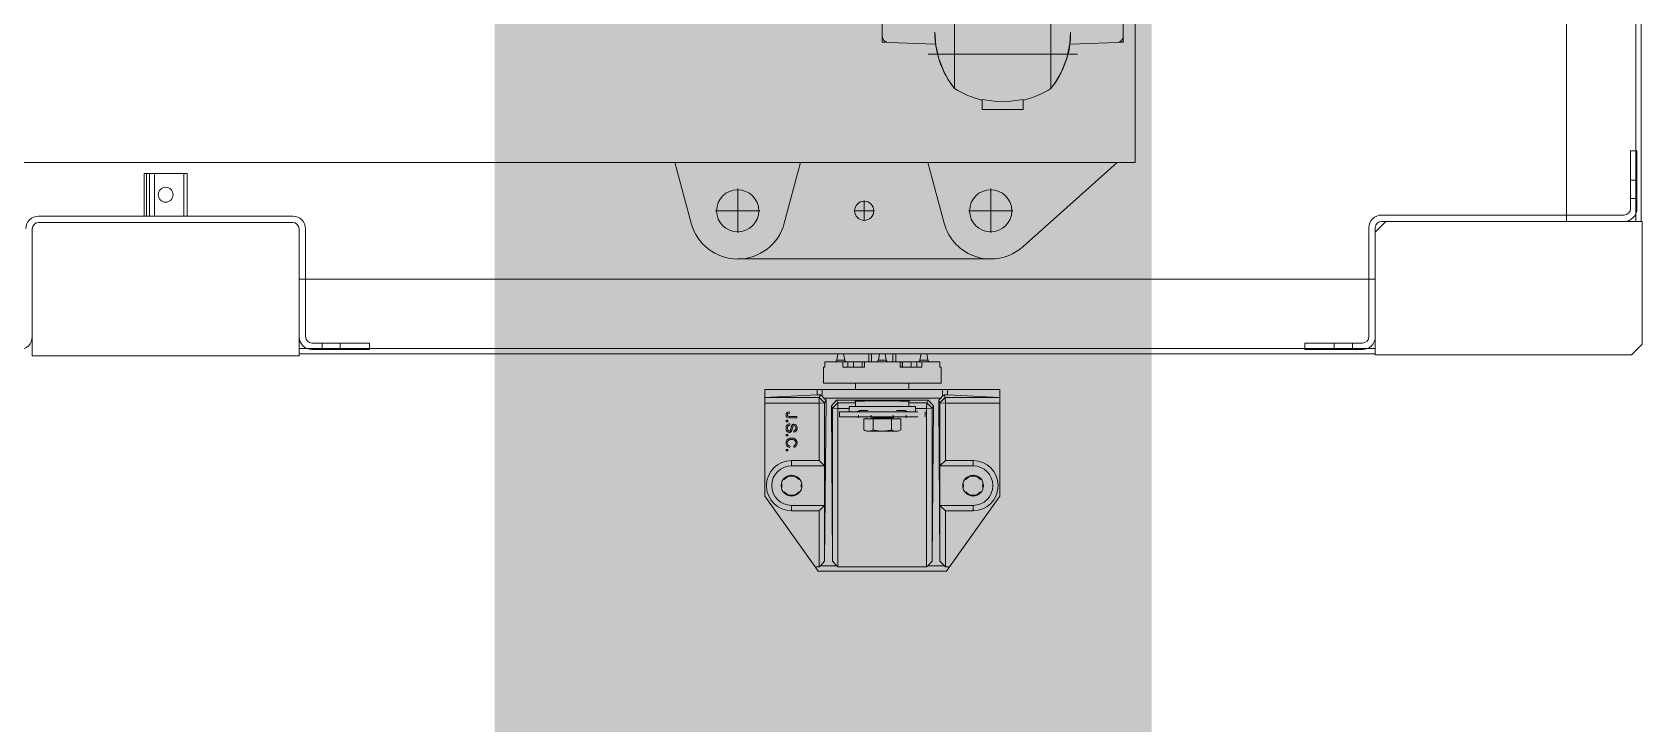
# Model space of a CAD drawing. Extents: x -3450 to 27857, y -1288 to 11880.
# Drawn here: x 452.3 to 648.5, y 787.3 to 871.5 of the extents above; entities that cross this region are included whole.
import ezdxf

# ---------------------------------------------------------------- set-up
doc = ezdxf.new("R2010")
doc.units = 0
doc.layers.add('188K-SM-03-F20-MECH-EQ-Y2257103$0$01-電力-CSA', color=1, linetype='Continuous')
doc.layers.add('188K-SM-03-F20-MECH-EQ-Y2257103$0$XFM7Q20PCW-200K$0$PCW EQ', color=22, linetype='Continuous', lineweight=9)

# ---------------------------------------------------------------- blocks, each defined once
blk = doc.blocks.new('188K-SM-03-F20-MECH-EQ-Y2257103$0$XFM7Q20PCW-200K$0$PCW-防震基座-更新後 - PCW-防震基座-更新後-V1242-CUB_L40')
for p, q in [((-503.4, 874.1), (-456.2, 940.1)), ((-456.2, 940.1), (-453.4, 944.1)), ((-456.2, 940.1), (-452.4, 940.1)), ((-333.4, 944.1), (-453.4, 944.1)), ((-452.4, 940.1), (-452.4, 887.6)), ((-452.4, 940.1), (-451.4, 939.1)), ((-447.4, 934.9), (-451.4, 939.1)), ((-451.4, 939.1), (-435.9, 939.1)), ((-435.9, 939.1), (-439.9, 934.9)), ((-435.9, 939.1), (-434.9, 940.1)), ((-434.9, 791.7), (-434.9, 940.1)), ((-434.9, 940.1), (-351.9, 940.1)), ((-351.9, 940.1), (-351.9, 791.7)), ((-351.9, 940.1), (-350.9, 939.1)), ((-350.9, 939.1), (-335.3, 939.1)), ((-346.8, 934.9), (-350.9, 939.1)), ((-335.3, 939.1), (-339.4, 934.9)), ((-335.3, 939.1), (-334.3, 940.1)), ((-334.3, 887.6), (-334.3, 940.1)), ((-334.3, 940.1), (-330.5, 940.1)), ((-330.5, 940.1), (-333.4, 944.1)), ((-330.5, 940.1), (-283.4, 874.1)), ((-446.1, 784.1), (-447.4, 934.9)), ((-447.4, 882.6), (-447.4, 934.9)), ((-441.1, 789.2), (-439.9, 934.9)), ((-439.9, 934.9), (-439.9, 791.6)), ((-345.6, 789.2), (-346.8, 934.9)), ((-346.8, 791.6), (-346.8, 934.9)), ((-339.4, 934.9), (-340.6, 784.1)), ((-339.4, 934.9), (-339.4, 882.6)), ((-452.4, 887.6), (-478.4, 887.6)), ((-478.4, 882.6), (-447.4, 882.6)), ((-447.4, 882.6), (-452.4, 887.6)), ((-447.4, 882.6), (-447.4, 845.6)), ((-339.4, 882.6), (-334.3, 887.6)), ((-339.4, 882.6), (-339.4, 845.6)), ((-308.4, 882.6), (-339.4, 882.6)), ((-308.4, 887.6), (-334.3, 887.6)), ((-503.4, 874.1), (-503.4, 786.7)), ((-283.4, 786.7), (-283.4, 874.1)), ((-447.4, 845.6), (-478.4, 845.6)), ((-447.4, 845.6), (-452.4, 840.6)), ((-447.4, 786.6), (-447.4, 845.6)), ((-339.4, 845.6), (-339.4, 786.6)), ((-339.4, 845.6), (-334.3, 840.6)), ((-339.4, 845.6), (-308.4, 845.6)), ((-483.4, 831.5), (-483.4, 830.1)), ((-482, 831.5), (-483.4, 831.5)), ((-483.4, 830.1), (-482, 830.1)), ((-482, 830.1), (-482, 831.5)), ((-478.4, 840.6), (-452.4, 840.6)), ((-452.4, 840.6), (-452.4, 786.7)), ((-334.3, 786.7), (-334.3, 840.6)), ((-334.3, 840.6), (-308.4, 840.6)), ((-482, 817.5), (-483.4, 817.5)), ((-483.4, 817.5), (-483.4, 816.1)), ((-483.4, 816.1), (-482, 816.1)), ((-482, 816.1), (-482, 817.5)), ((-479.8, 827), (-480.2, 828.3)), ((-476.4, 826.9), (-476.1, 828.2)), ((-483.4, 804.3), (-483.4, 802.9)), ((-482, 804.3), (-483.4, 804.3)), ((-483.4, 802.9), (-482, 802.9)), ((-482, 802.9), (-482, 804.3)), ((-480.2, 800.6), (-473.4, 800.6)), ((-480, 807.5), (-480.1, 806.2)), ((-476.3, 812.6), (-476.2, 813.9)), ((-473.4, 799.2), (-473.4, 800.6)), ((-415.6, 798.1), (-415.6, 800.6)), ((-410.7, 811.8), (-408.4, 813.1)), ((-410.7, 801.4), (-410.7, 811.8)), ((-410.7, 801.4), (-406.4, 801.4)), ((-408.4, 800.6), (-408.4, 801.4)), ((-393.4, 813.1), (-406.4, 813.1)), ((-406.4, 813.1), (-406.4, 813.1)), ((-393.4, 801.4), (-406.4, 801.4)), ((-406.4, 801.4), (-406.4, 801.4)), ((-404.1, 800.6), (-404.1, 800.6)), ((-404.1, 800.6), (-404.1, 800.6)), ((-404.1, 800.6), (-404, 800.6)), ((-404, 800.6), (-404, 800.6)), ((-404, 800.6), (-404, 800.6)), ((-404, 800.6), (-403.9, 800.6)), ((-403.9, 800.6), (-403.9, 800.6)), ((-403.9, 800.6), (-403.9, 800.6)), ((-403.9, 800.6), (-403.9, 800.5)), ((-403.9, 800.5), (-403.8, 800.5)), ((-403.8, 800.5), (-403.8, 800.5)), ((-403.8, 800.5), (-403.8, 800.5)), ((-403.8, 800.5), (-403.7, 800.5)), ((-403.7, 798.1), (-403.7, 800.6)), ((-403.7, 800.5), (-403.7, 800.5)), ((-403.7, 800.5), (-403.7, 800.4)), ((-403.7, 800.4), (-403.7, 800.4)), ((-403.7, 800.4), (-403.6, 800.4)), ((-403.6, 800.4), (-403.6, 800.4)), ((-403.6, 800.4), (-403.6, 800.4)), ((-403.6, 800.4), (-403.6, 800.3)), ((-402.7, 800.6), (-393.4, 800.6)), ((-402, 811.8), (-402, 801.4)), ((-380.4, 813.1), (-393.4, 813.1)), ((-393.4, 801.4), (-380.4, 801.4)), ((-393.4, 800.6), (-393.4, 800.6)), ((-393.4, 800.6), (-384, 800.6)), ((-384.7, 801.4), (-384.7, 811.8)), ((-383.1, 800.6), (-383.1, 798.1)), ((-383.1, 800.4), (-383, 800.5)), ((-383.1, 800.4), (-383.1, 800.4)), ((-383.1, 800.4), (-383.1, 800.4)), ((-383.1, 800.4), (-383.1, 800.4)), ((-383.1, 800.4), (-383.1, 800.4)), ((-383, 800.5), (-383, 800.5)), ((-383, 800.5), (-383, 800.5)), ((-383, 800.5), (-382.9, 800.5)), ((-382.9, 800.5), (-382.9, 800.6)), ((-382.9, 800.6), (-382.8, 800.6)), ((-382.9, 800.5), (-382.9, 800.5)), ((-382.9, 800.5), (-382.9, 800.5)), ((-382.8, 800.6), (-382.8, 800.6)), ((-382.8, 800.6), (-382.8, 800.6)), ((-382.8, 800.6), (-382.7, 800.6)), ((-382.7, 800.6), (-382.7, 800.6)), ((-382.7, 800.6), (-382.7, 800.6)), ((-382.7, 800.6), (-382.6, 800.6)), ((-382.6, 800.6), (-382.6, 800.6)), ((-382.6, 800.6), (-382.6, 800.6)), ((-380.4, 813.1), (-380.4, 813.1)), ((-380.4, 801.4), (-376, 801.4)), ((-380.4, 801.4), (-380.4, 801.4)), ((-378.4, 813.1), (-376, 811.8)), ((-378.4, 801.4), (-378.4, 800.6)), ((-376, 801.4), (-376, 811.8)), ((-371.2, 800.6), (-371.2, 798.1)), ((-503.4, 786.7), (-503.4, 781.6)), ((-452.4, 786.7), (-503.4, 786.7)), ((-480.5, 795.1), (-480.3, 796.3)), ((-480.2, 799.2), (-473.4, 799.2)), ((-452.4, 786.7), (-452.4, 781.6)), ((-447.4, 786.6), (-452.4, 786.7)), ((-452.4, 781.6), (-447.4, 786.6)), ((-446.1, 784.1), (-447.4, 786.6)), ((-439.9, 791.6), (-441.1, 789.2)), ((-441.1, 789.2), (-436.2, 784.1)), ((-434.9, 791.7), (-439.9, 791.6)), ((-439.9, 791.6), (-434.9, 786.6)), ((-436.2, 784.1), (-434.9, 786.6)), ((-424.4, 791.7), (-434.9, 791.7)), ((-434.9, 786.6), (-434.9, 791.7)), ((-434.9, 786.6), (-418.4, 786.6)), ((-433.4, 795.1), (-433.4, 799.6)), ((-433.4, 799.6), (-360.2, 799.6)), ((-433.4, 795.1), (-360.2, 795.1)), ((-424.4, 795.1), (-424.4, 790.1)), ((-362.4, 790.1), (-424.4, 790.1)), ((-419, 785.3), (-418.9, 785.2)), ((-418.4, 790.1), (-418.4, 785.1)), ((-416.8, 795.1), (-416.7, 795)), ((-416.7, 795), (-416.5, 794.8)), ((-416.5, 794.8), (-416.4, 794.7)), ((-416.4, 794.7), (-416.2, 794.6)), ((-416.2, 794.6), (-416.1, 794.5)), ((-416.1, 794.5), (-415.9, 794.4)), ((-415.9, 794.4), (-415.7, 794.3)), ((-415.7, 794.3), (-415.6, 794.2)), ((-415.6, 794.2), (-415.4, 794.1)), ((-415.4, 794.1), (-415.2, 794)), ((-415.2, 794), (-415, 793.9)), ((-415, 793.9), (-414.8, 793.9)), ((-414.8, 793.9), (-414.6, 793.8)), ((-414.6, 793.8), (-414.4, 793.7)), ((-414.4, 793.7), (-414.2, 793.7)), ((-414.2, 793.7), (-414, 793.7)), ((-414, 793.7), (-413.8, 793.6)), ((-413.8, 793.6), (-413.6, 793.6)), ((-413.6, 793.6), (-413.4, 793.6)), ((-412.5, 793.6), (-413.3, 793.6)), ((-412.5, 793.6), (-412, 793.6)), ((-411.7, 793.6), (-412, 793.6)), ((-411.4, 793.6), (-411.7, 793.6)), ((-411.1, 793.6), (-411.4, 793.6)), ((-410.7, 793.6), (-411.1, 793.6)), ((-410.3, 793.6), (-410.7, 793.6)), ((-409.9, 793.6), (-410.3, 793.6)), ((-409.5, 793.6), (-409.9, 793.6)), ((-409.1, 793.6), (-409.5, 793.6)), ((-408.6, 793.6), (-409.1, 793.6)), ((-408, 793.6), (-408.6, 793.6)), ((-407.5, 793.6), (-408, 793.6)), ((-406.9, 793.6), (-407.5, 793.6)), ((-393.4, 798.1), (-393.4, 798.1)), ((-379.5, 793.6), (-380.1, 793.6)), ((-378.9, 793.6), (-379.5, 793.6)), ((-378.4, 793.6), (-378.9, 793.6)), ((-377.9, 793.6), (-378.4, 793.6)), ((-377.4, 793.6), (-377.9, 793.6)), ((-377, 793.6), (-377.4, 793.6)), ((-376.5, 793.6), (-377, 793.6)), ((-376.1, 793.6), (-376.5, 793.6)), ((-375.7, 793.6), (-376.1, 793.6)), ((-375.4, 793.6), (-375.7, 793.6)), ((-375, 793.6), (-375.4, 793.6)), ((-374.8, 793.6), (-375, 793.6)), ((-374.5, 793.6), (-374.8, 793.6)), ((-373.5, 793.6), (-374.5, 793.6)), ((-373.5, 793.6), (-373.5, 793.6)), ((-373.3, 793.6), (-373.1, 793.6)), ((-373.1, 793.6), (-372.9, 793.6)), ((-372.9, 793.6), (-372.7, 793.7)), ((-372.7, 793.7), (-372.5, 793.7)), ((-372.5, 793.7), (-372.3, 793.7)), ((-372.3, 793.7), (-372.1, 793.8)), ((-372.1, 793.8), (-371.9, 793.9)), ((-371.9, 793.9), (-371.7, 793.9)), ((-371.7, 793.9), (-371.5, 794)), ((-371.5, 794), (-371.3, 794.1)), ((-371.3, 794.1), (-371.2, 794.2)), ((-371.2, 794.2), (-371, 794.3)), ((-371, 794.3), (-370.8, 794.4)), ((-370.8, 794.4), (-370.7, 794.5)), ((-370.7, 794.5), (-370.5, 794.6)), ((-370.5, 794.6), (-370.3, 794.7)), ((-370.3, 794.7), (-370.2, 794.8)), ((-370.2, 794.8), (-370, 795)), ((-370, 795), (-369.9, 795.1)), ((-368.4, 790.1), (-368.4, 784.3)), ((-368.4, 786.6), (-351.8, 786.6)), ((-367.8, 785.2), (-367.8, 785.3)), ((-362.4, 795.1), (-362.4, 790.1)), ((-351.9, 791.7), (-362.4, 791.7)), ((-353.4, 799.6), (-353.4, 795.1)), ((-351.9, 791.7), (-351.8, 786.6)), ((-346.8, 791.6), (-351.9, 791.7)), ((-351.8, 786.6), (-346.8, 791.6)), ((-351.8, 786.6), (-350.6, 784.1)), ((-350.6, 784.1), (-345.6, 789.2)), ((-345.6, 789.2), (-346.8, 791.6)), ((-339.4, 786.6), (-340.6, 784.1)), ((-334.3, 786.7), (-339.4, 786.6)), ((-339.4, 786.6), (-334.4, 781.6)), ((-334.4, 781.6), (-334.3, 786.7)), ((-283.4, 786.7), (-334.3, 786.7)), ((-283.4, 781.6), (-283.4, 786.7)), ((-503.4, 781.6), (-503.4, 781.6)), ((-503.4, 781.6), (-503.4, 774.1)), ((-454.5, 779.1), (-503.4, 781.6)), ((-503.4, 781.6), (-452.4, 781.6)), ((-454.5, 774.1), (-503.4, 774.1)), ((-454.5, 779.1), (-454.5, 774.1)), ((-452.7, 774.1), (-454.5, 774.1)), ((-449.8, 774.1), (-452.7, 774.1)), ((-452.4, 781.6), (-451.1, 779.1)), ((-448.1, 782.1), (-449.8, 780.4)), ((-449.8, 780.4), (-449.8, 774.1)), ((-336.9, 774.1), (-449.8, 774.1)), ((-448.1, 782.1), (-446.1, 784.1)), ((-338.7, 782.1), (-448.1, 782.1)), ((-350.6, 784.1), (-436.2, 784.1)), ((-418.4, 774.1), (-418.4, 768.1)), ((-368.4, 768.1), (-368.4, 774.1)), ((-340.6, 784.1), (-338.7, 782.1)), ((-336.9, 780.4), (-338.7, 782.1)), ((-336.9, 774.1), (-336.9, 780.4)), ((-334, 774.1), (-336.9, 774.1)), ((-335.6, 779.1), (-334.4, 781.6)), ((-334.4, 781.6), (-283.4, 781.6)), ((-332.2, 774.1), (-334, 774.1)), ((-283.4, 781.6), (-332.2, 779.1)), ((-332.2, 774.1), (-332.2, 779.1)), ((-283.4, 774.1), (-332.2, 774.1)), ((-283.4, 781.6), (-283.4, 781.6)), ((-283.4, 774.1), (-283.4, 781.6)), ((-448.4, 753.1), (-448.4, 768.1)), ((-338.4, 768.1), (-448.4, 768.1)), ((-338.4, 768.1), (-338.4, 753.1)), ((-1189.5, 742.6), (-1189.5, 623.6)), ((-1189.5, 742.6), (-939.5, 742.6)), ((-939.5, 623.6), (-939.5, 742.6)), ((-448.4, 753.1), (-447.1, 753.1)), ((-447.2, 748.1), (-447.2, 753.1)), ((-425.7, 748.1), (-447.1, 748.1)), ((-435, 740.6), (-436, 746.5)), ((-428.6, 746.5), (-436, 746.5)), ((-433.4, 748.1), (-433.4, 748.1)), ((-430.3, 753.1), (-410.2, 753.1)), ((-430.3, 748.1), (-430.3, 753.1)), ((-428.6, 746.5), (-429.7, 740.6)), ((-425.7, 753.1), (-425.7, 748.1)), ((-420.3, 748.1), (-425.7, 748.1)), ((-420.3, 753.1), (-420.3, 748.1)), ((-366.4, 748.1), (-420.3, 748.1)), ((-412.3, 748.1), (-412.3, 753.1)), ((-410.2, 753.1), (-410.2, 748.1)), ((-406.1, 740.6), (-406.1, 748.1)), ((-403.4, 740.6), (-403.4, 748.1)), ((-396, 740.6), (-397.1, 746.5)), ((-389.7, 746.5), (-397.1, 746.5)), ((-389.7, 746.5), (-390.7, 740.6)), ((-383.4, 748.1), (-383.4, 740.6)), ((-380.7, 748.1), (-380.7, 740.6)), ((-376.6, 753.1), (-356.4, 753.1)), ((-376.6, 748.1), (-376.6, 753.1)), ((-374.9, 753.1), (-374.9, 751.3)), ((-374.9, 749.6), (-374.9, 748.1)), ((-374.5, 753.1), (-374.5, 748.1)), ((-366.4, 748.1), (-366.4, 753.1)), ((-339.6, 748.1), (-366.4, 748.1)), ((-361, 753.1), (-361, 748.1)), ((-357.1, 740.6), (-358.1, 746.5)), ((-358.1, 746.5), (-350.7, 746.5)), ((-356.4, 753.1), (-356.4, 748.1)), ((-350.7, 746.5), (-351.7, 740.6)), ((-339.6, 753.1), (-338.4, 753.1)), ((-339.5, 753.1), (-339.5, 748.1)), ((68.3, 622.6), (68.3, 741.6)), ((68.3, 741.6), (308.3, 741.6)), ((318.3, 731.6), (308.3, 741.6)), ((-933.5, 724.6), (-933.5, 623.6)), ((-927.5, 736.6), (-873.5, 736.6)), ((-873.5, 730.6), (-927.5, 730.6)), ((-918, 730.6), (-918, 736.6)), ((-901, 736.6), (-901, 730.6)), ((-873.5, 736.6), (-873.5, 730.6)), ((-395.1, 735.6), (-391.7, 735.6)), ((2.3, 736.6), (56.3, 736.6)), ((2.3, 730.6), (2.3, 736.6)), ((2.3, 730.6), (56.3, 730.6)), ((29.8, 730.6), (29.8, 736.6)), ((38.3, 736.6), (38.3, 736.6)), ((38.3, 730.6), (38.3, 730.6)), ((46.8, 736.6), (46.8, 730.6)), ((62.3, 724.6), (62.3, 622.6)), ((318.3, 731.6), (318.3, 616.6)), ((78.3, 616.6), (68.3, 626.6)), ((-945.5, 617.6), (-1183.5, 617.6)), ((-1183.5, 611.6), (-945.5, 611.6)), ((-1084.5, 611.6), (-1084.5, 571.6)), ((-1082.5, 611.6), (-1082.5, 571.6)), ((-1079.5, 611.6), (-1079.5, 571.6)), ((-1075, 611.6), (-1075, 571.6)), ((-1047.5, 611.6), (-1047.5, 571.6)), ((-1044.5, 611.6), (-1044.5, 571.6)), ((318.3, 616.6), (74.3, 616.6)), ((301.3, 610.6), (74.3, 610.6)), ((279.3, 616.6), (279.3, 616.6)), ((288.3, 616.6), (288.3, 616.6)), ((307.3, 550.6), (307.3, 604.6)), ((313.3, 550.6), (313.3, 604.6)), ((307.3, 595.1), (313.3, 595.1)), ((313.3, 578.1), (307.3, 578.1)), ((-1084.5, 571.6), (-1044.5, 571.6)), ((313.3, 550.6), (307.3, 550.6))]:
    blk.add_line(p, q)
at = {"extrusion": (0, 0, -1)}
for p, q in [((68.3, 740.6), (-939.5, 740.6)), ((-939.5, 735.6), (68.3, 735.6)), ((68.3, 670.6), (-939.5, 670.6)), ((247.3, -343.4), (247.3, 616.6)), ((312.3, 616.6), (312.3, -343.4)), ((317.3, 616.6), (317.3, -343.4))]:
    blk.add_line(p, q, dxfattribs=at)
at = {"flags": 128}
for points in [[(-478.4, 887.6), (-478.4, 882.6)], [(-308.4, 887.6), (-308.4, 882.6)], [(-478.4, 840.6), (-478.4, 845.6)], [(-308.4, 840.6), (-308.4, 845.6)], [(-452.7, 779.1), (-453.8, 779.1), (-454.5, 779.1)], [(-452.7, 779.1), (-451.9, 779.1), (-451.1, 779.1)], [(-451.1, 779.1), (-450.5, 779.7), (-449.8, 780.4)], [(-336.9, 780.4), (-336.3, 779.7), (-335.6, 779.1)], [(-335.6, 779.1), (-334.8, 779.1), (-334, 779.1)], [(-332.2, 779.1), (-332.9, 779.1), (-334, 779.1)], [(-437.7, 748.1), (-437.6, 748.1), (-437.5, 748)], [(-437.5, 748), (-437.5, 748), (-437.4, 748), (-437.3, 748), (-437.2, 747.9), (-437.2, 747.9), (-437.1, 747.9), (-437, 747.8), (-437, 747.8), (-436.9, 747.8), (-436.8, 747.7)], [(-436.8, 747.7), (-436.8, 747.7), (-436.7, 747.6), (-436.6, 747.6), (-436.6, 747.5), (-436.5, 747.4), (-436.5, 747.4)], [(-436.5, 747.4), (-436.4, 747.3), (-436.4, 747.3), (-436.3, 747.2)], [(-436.3, 747.2), (-436.3, 747.1), (-436.3, 747), (-436.2, 747), (-436.2, 746.9)], [(-436.2, 746.9), (-436.2, 746.8), (-436.1, 746.8), (-436.1, 746.7), (-436.1, 746.6), (-436.1, 746.5)], [(-436.1, 746.5), (-436, 746.5)], [(-428.6, 746.5), (-428.6, 746.5), (-428.6, 746.6), (-428.6, 746.7), (-428.6, 746.8), (-428.5, 746.8), (-428.5, 746.9), (-428.5, 747), (-428.4, 747.1), (-428.4, 747.1), (-428.3, 747.2), (-428.3, 747.3), (-428.2, 747.3), (-428.2, 747.4), (-428.1, 747.4), (-428.1, 747.5), (-428, 747.6)], [(-428, 747.6), (-428, 747.6), (-427.9, 747.7), (-427.9, 747.7), (-427.8, 747.8), (-427.7, 747.8), (-427.6, 747.8), (-427.6, 747.9), (-427.5, 747.9), (-427.4, 748)], [(-427.4, 748), (-427.4, 748), (-427.3, 748), (-427.2, 748), (-427.1, 748.1)], [(-398.7, 748.1), (-398.6, 748.1), (-398.6, 748), (-398.5, 748), (-398.4, 748), (-398.3, 748), (-398.3, 747.9), (-398.2, 747.9), (-398.1, 747.9), (-398.1, 747.8), (-398, 747.8), (-397.9, 747.8), (-397.9, 747.7), (-397.8, 747.7), (-397.7, 747.6), (-397.7, 747.6), (-397.6, 747.5), (-397.6, 747.4), (-397.5, 747.4), (-397.5, 747.3), (-397.4, 747.3), (-397.4, 747.2), (-397.3, 747.1), (-397.3, 747), (-397.2, 747), (-397.2, 746.9), (-397.2, 746.8), (-397.2, 746.8), (-397.1, 746.7), (-397.1, 746.6), (-397.1, 746.5), (-397.1, 746.5)], [(-389.7, 746.5), (-389.6, 746.5), (-389.6, 746.6), (-389.6, 746.7), (-389.6, 746.8), (-389.6, 746.8), (-389.5, 746.9), (-389.5, 747), (-389.5, 747.1), (-389.4, 747.1), (-389.4, 747.2), (-389.3, 747.3), (-389.3, 747.3), (-389.2, 747.4), (-389.2, 747.4), (-389.1, 747.5), (-389.1, 747.6), (-389, 747.6), (-388.9, 747.7), (-388.9, 747.7), (-388.8, 747.8), (-388.7, 747.8), (-388.7, 747.8), (-388.6, 747.9), (-388.5, 747.9), (-388.5, 748), (-388.4, 748), (-388.3, 748), (-388.2, 748), (-388.2, 748.1), (-388.1, 748.1), (-388, 748.1)], [(-359.6, 748), (-359.5, 748)], [(-359.5, 748), (-359.4, 748), (-359.4, 748), (-359.3, 747.9), (-359.2, 747.9), (-359.2, 747.9), (-359.1, 747.8), (-359, 747.8)], [(-359, 747.8), (-358.9, 747.8), (-358.9, 747.7), (-358.8, 747.7), (-358.8, 747.6), (-358.7, 747.6), (-358.6, 747.5), (-358.6, 747.4), (-358.5, 747.4)], [(-358.5, 747.4), (-358.5, 747.3), (-358.4, 747.3), (-358.4, 747.2), (-358.4, 747.1), (-358.3, 747), (-358.3, 747), (-358.2, 746.9)], [(-358.2, 746.9), (-358.2, 746.8), (-358.2, 746.8), (-358.2, 746.7), (-358.1, 746.6), (-358.1, 746.5), (-358.1, 746.5)], [(-350.7, 746.5), (-350.7, 746.6), (-350.6, 746.7), (-350.6, 746.8), (-350.6, 746.8), (-350.6, 746.9)], [(-350.7, 746.5), (-350.7, 746.5)], [(-350.6, 746.9), (-350.5, 747), (-350.5, 747.1), (-350.4, 747.1), (-350.4, 747.2), (-350.4, 747.3), (-350.3, 747.3), (-350.3, 747.4), (-350.2, 747.4), (-350.1, 747.5), (-350.1, 747.6)], [(-350.6, 746.7), (-350.6, 746.8), (-350.6, 746.8)], [(-350.1, 747.6), (-350, 747.6), (-350, 747.7), (-349.9, 747.7), (-349.8, 747.8), (-349.8, 747.8), (-349.7, 747.8), (-349.6, 747.9), (-349.6, 747.9), (-349.5, 748)], [(-349.8, 747.8), (-349.7, 747.8), (-349.6, 747.9)], [(-349.5, 748), (-349.4, 748), (-349.3, 748), (-349.3, 748), (-349.2, 748.1), (-349.1, 748.1)]]:
    blk.add_lwpolyline(points, dxfattribs=at)
for centre, radius, start, end in [((-478.4, 864.1), 23.5, 90, 270), ((-478.4, 864.1), 18.5, 90, 270), ((-308.4, 864.1), 23.5, 270, 90), ((-308.4, 864.1), 18.5, 270, 90), ((-478.4, 864.1), 9.73, 0, 180), ((-478.4, 864.1), 9.73, 180, 0), ((-478.4, 864.1), 9, 170.5088, 180), ((-478.4, 864.1), 9, 180, 189.5001), ((-478.4, 864.1), 9, 40, 140), ((-478.4, 864.1), 9, 0, 9.5001), ((-478.4, 864.1), 9, 350.5088, 0), ((-308.4, 864.1), 9.73, 0, 180), ((-308.4, 864.1), 9.73, 180, 0), ((-308.4, 864.1), 9, 170.5088, 180), ((-308.4, 864.1), 9, 180, 189.5001), ((-308.4, 864.1), 9, 40, 140), ((-308.4, 864.1), 9, 0, 9.5001), ((-308.4, 864.1), 9, 350.5088, 0), ((-478.4, 864.1), 9, 220, 320), ((-308.4, 864.1), 9, 220, 320), ((-1201.5, 724.6), 12, 0, 90), ((-927.5, 724.6), 12, 90, 180), ((-927.5, 724.6), 6, 90, 180), ((56.3, 724.6), 12, 0, 90), ((56.3, 724.6), 6, 0, 90), ((-1183.5, 623.6), 12, 180, 270), ((-1183.5, 623.6), 6, 180, 270), ((-945.5, 623.6), 12, 270, 0), ((-945.5, 623.6), 6, 270, 0), ((74.3, 622.6), 12, 180, 270), ((74.3, 622.6), 6, 180, 270), ((301.3, 604.6), 12, 0, 90), ((301.3, 604.6), 6, 0, 90), ((-1064.5, 591.6), 7, 0, 180), ((-1064.5, 591.6), 7, 180, 0)]:
    blk.add_arc(centre, radius, start, end)
for points in [[(-478.3, 819.5), (-479.7, 819.5), (-482.2, 820.2), (-483.8, 822.5), (-483.5, 824.2)], [(-480.2, 828.3), (-481.3, 828), (-483, 827), (-483.5, 825.1), (-483.5, 824.2)], [(-483.5, 824.2), (-483.5, 825.2), (-483, 827), (-481.3, 828.1), (-480.2, 828.3)], [(-483.5, 824.2), (-483.5, 822.6), (-482.5, 820.2), (-479.4, 819.6), (-478.3, 819.5)], [(-482.4, 824.1), (-482.4, 824.9), (-482, 826.1), (-480.7, 826.8), (-479.8, 827)], [(-479.8, 827), (-480.7, 826.8), (-482, 826.1), (-482.4, 824.9), (-482.4, 824.1)], [(-478.3, 820.9), (-479.7, 820.9), (-481.7, 821.5), (-482.4, 823.2), (-482.4, 824.1)], [(-482.4, 824.1), (-482.4, 823.1), (-481.7, 821.6), (-479.7, 820.7), (-478.3, 820.9)], [(-478.3, 819.5), (-476.7, 819.5), (-474.2, 820.4), (-473.1, 823), (-473.2, 824.2)], [(-478.3, 820.9), (-477.1, 820.9), (-475.1, 821.4), (-474.2, 823.1), (-474.3, 824.2)], [(-473.2, 824.2), (-473.2, 822.8), (-474.1, 820.6), (-476.8, 819.3), (-478.3, 819.5)], [(-477.3, 820.9), (-477.6, 820.9), (-478, 820.9), (-478.3, 820.9)], [(-476.4, 826.9), (-475.7, 826.6), (-474.7, 826), (-474.3, 824.9), (-474.3, 824.2)], [(-474.3, 824.2), (-474.3, 824.9), (-474.7, 826), (-475.7, 826.6), (-476.4, 826.9)], [(-473.2, 824.2), (-473.2, 825.2), (-473.7, 826.8), (-475.2, 827.9), (-476.1, 828.2)], [(-476.1, 828.2), (-475.1, 827.9), (-473.7, 826.9), (-473.2, 825.1), (-473.2, 824.2)], [(-480.5, 814.2), (-481.4, 814.2), (-482.8, 813.5), (-483.7, 811.4), (-483.5, 810.5)], [(-480.1, 806.2), (-481.1, 806.2), (-482.8, 807), (-483.7, 809), (-483.5, 810.5)], [(-483.5, 810.5), (-483.5, 811.6), (-483, 813.4), (-481.3, 814.3), (-480.5, 814.2)], [(-483.5, 810.5), (-483.5, 809.1), (-482.9, 807), (-481, 806.3), (-480.1, 806.2)], [(-480.2, 800.6), (-481.4, 800.6), (-483.1, 800.1), (-483.4, 798.6), (-483.5, 797.8)], [(-483.5, 797.8), (-483.5, 798.7), (-483, 800), (-481.5, 800.6), (-480.2, 800.6)], [(-480.6, 812.9), (-481.2, 812.9), (-482, 812.4), (-482.4, 811.1), (-482.3, 810.4)], [(-482.3, 810.4), (-482.3, 811.2), (-482, 812.4), (-481.1, 813), (-480.6, 812.9)], [(-480, 807.5), (-480.8, 807.5), (-482, 808.1), (-482.3, 809.7), (-482.3, 810.4)], [(-482.3, 810.4), (-482.3, 809.6), (-482, 808.3), (-480.9, 807.4), (-480, 807.5)], [(-476, 806.6), (-476.7, 806.6), (-477.8, 807.1), (-478.7, 809.3), (-479.2, 813.8), (-480, 812.8), (-480.6, 812.9)], [(-480.6, 812.9), (-480.3, 812.9), (-480.1, 812.8), (-479.9, 812.7)], [(-479.7, 814.1), (-479.9, 814.2), (-480.2, 814.2), (-480.5, 814.2)], [(-480.5, 814.2), (-479.9, 814.2), (-478.8, 813.8), (-478, 812.1), (-477.7, 811.2), (-477.5, 810.2)], [(-477.5, 810.2), (-477.3, 809.3), (-476.8, 808), (-476.4, 808), (-475.9, 807.9)], [(-476.3, 812.6), (-475.6, 812.5), (-474.7, 812.1), (-474.4, 810.9), (-474.4, 810.2)], [(-474.4, 810.2), (-474.4, 810.9), (-474.7, 812.1), (-475.6, 812.5), (-476.3, 812.6)], [(-473.2, 810.1), (-473.2, 811.2), (-473.7, 813), (-475.3, 813.9), (-476.2, 813.9)], [(-476.2, 813.9), (-475.2, 813.8), (-473.7, 813.1), (-473.1, 811.1), (-473.2, 810.1)], [(-476, 806.6), (-475.2, 806.6), (-473.8, 807.2), (-473.1, 809.1), (-473.2, 810.1)], [(-473.2, 810.1), (-473.2, 809), (-473.7, 807.3), (-475.3, 806.5), (-476, 806.6)], [(-474.4, 810.2), (-474.4, 809.5), (-474.6, 808.4), (-475.4, 807.8), (-475.9, 807.9)], [(-475.9, 807.9), (-475.4, 807.9), (-474.6, 808.3), (-474.4, 809.6), (-474.4, 810.2)], [(-410.7, 811.8), (-410, 812.2), (-408.6, 812.8), (-407.1, 813.1), (-406.4, 813.1)], [(-402, 811.8), (-402.7, 812.2), (-404.2, 812.8), (-405.6, 813.1), (-406.4, 813.1)], [(-393.4, 813.1), (-394.8, 813.1), (-397.7, 812.9), (-400.6, 812.2), (-402, 811.8)], [(-402, 811.8), (-400.6, 812.2), (-399.2, 812.5), (-397.7, 812.7)], [(-397.7, 812.7), (-396.3, 813), (-394.8, 813.1), (-393.4, 813.1)], [(-384.7, 811.8), (-386.1, 812.2), (-389, 812.8), (-391.9, 813.1), (-393.4, 813.1)], [(-380.4, 813.1), (-381.1, 813.1), (-382.6, 812.9), (-384, 812.2), (-384.7, 811.8)], [(-384.7, 811.8), (-384, 812.2), (-383.3, 812.5), (-382.6, 812.7)], [(-382.6, 812.7), (-381.8, 813), (-381.1, 813.1), (-380.4, 813.1)], [(-376, 811.8), (-376.8, 812.2), (-378.2, 812.8), (-379.6, 813.1), (-380.4, 813.1)], [(-483.5, 797.8), (-483.5, 796.9), (-483, 795.5), (-481.5, 795.1), (-480.5, 795.1)], [(-480.5, 795.1), (-481.5, 795.1), (-483, 795.5), (-483.5, 796.9), (-483.5, 797.8)], [(-480.2, 799.2), (-480.6, 799.2), (-481.3, 799.2), (-482, 799), (-482.4, 798.2), (-482.3, 797.8)], [(-480.3, 796.3), (-481, 796.3), (-482, 796.5), (-482.3, 797.3), (-482.3, 797.8)], [(-482.3, 797.8), (-482.3, 797.3), (-482, 796.5), (-481, 796.3), (-480.3, 796.3)], [(-418.7, 785.4), (-418.9, 785.3), (-418.9, 785.3), (-419, 785.3)], [(-367.8, 785.3), (-367.8, 785.3), (-367.9, 785.3), (-368, 785.4)]]:
    blk.add_open_spline(points, degree=3)
for points, knots in [([(-474.3, 824.2), (-474.3, 823.1), (-474.9, 821.7), (-476.5, 821.1), (-477.2, 821)], [-2, -2, -2, -2, -1, -0.341854, -0.341854, -0.341854, -0.341854]), ([(-479.8, 812.7), (-479.7, 812.5), (-479.5, 812.3), (-479.4, 812), (-479.3, 812)], [-3.4285714, -3.4285714, -3.4285714, -3.4285714, -3, -2.8571429, -2.8571429, -2.8571429, -2.8571429]), ([(-477.5, 810.2), (-477.6, 811.1), (-478, 812.4), (-478.5, 813.3), (-479.2, 813.8), (-479.4, 814)], [-3, -3, -3, -3, -2, -1, -0.598184, -0.598184, -0.598184, -0.598184]), ([(-479.3, 811.8), (-479.1, 811.4), (-478.9, 810), (-478, 805.8), (-476.7, 806.7), (-476, 806.6)], [-2.790844, -2.790844, -2.790844, -2.790844, -2, -1, 0, 0, 0, 0]), ([(-418.9, 785.2), (-418.9, 785.1), (-418.7, 785.1), (-417.5, 785), (-415.6, 784.9), (-413.5, 784.9), (-411.5, 784.9), (-409.8, 784.8), (-408, 784.8), (-405.6, 784.8), (-402.1, 784.7), (-398.4, 784.7), (-395.1, 784.7), (-392.2, 784.7), (-390.2, 784.7), (-389.1, 784.7), (-388.9, 784.7)], [0, 0, 0, 0, 0.0555556, 0.1111111, 0.1666667, 0.2222222, 0.25, 0.2777778, 0.3055556, 0.3333333, 0.3888889, 0.4444444, 0.4791667, 0.5138889, 0.5486111, 0.5555556, 0.5555556, 0.5555556, 0.5555556]), ([(-388.4, 784.7), (-387.8, 784.7), (-385.5, 784.7), (-382.3, 784.8), (-379.2, 784.8), (-376.9, 784.8), (-374.8, 784.9), (-372.5, 784.9), (-369, 785), (-367.8, 785.1), (-367.8, 785.2)], [0.5625269, 0.5625269, 0.5625269, 0.5625269, 0.5833333, 0.6527778, 0.6875, 0.7222222, 0.7569444, 0.7916667, 0.8611111, 1, 1, 1, 1])]:
    blk.add_open_spline(points, degree=3, knots=knots)
blk = doc.blocks.new('188K-SM-03-F20-MECH-EQ-Y2257103$0$0-KSB 400HP')
for p, q in [((-18.99, 260), (-55, 260)), ((-55, 260), (-55, 30.36)), ((-55, 257.8), (-65.25, 246.3)), ((-40.36, 257.83), (-40.56, 252.04)), ((-40.33, 257.99), (-40.33, 258.53)), ((-40.33, 258.53), (-39.63, 258.53)), ((-35.23, 258.53), (-39.63, 258.53)), ((-41.8, 252.95), (-41.8, 234.78)), ((-45.97, 249.73), (-22.62, 249.73)), ((-45.22, 250.28), (-45.56, 250.04)), ((-47.3, 246.36), (-48.55, 246.36)), ((-48.55, 241.37), (-48.55, 246.36)), ((-60.87, 245.09), (-60.87, 239.71)), ((-66.73, 242.4), (-66.73, 211.6)), ((-63.56, 242.4), (-58.17, 242.4)), ((-47.3, 241.37), (-48.55, 241.37)), ((-45.97, 238), (-22.62, 238)), ((-45.56, 237.69), (-45.08, 237.36)), ((-62.38, 236.73), (-55, 234.75)), ((-40.56, 235.7), (-40.36, 229.91)), ((-40.33, 229.2), (-40.33, 229.74)), ((-60.87, 228.23), (-60.87, 225.77)), ((-39.63, 229.2), (-40.33, 229.2)), ((-39.63, 229.2), (-36.29, 229.2)), ((-62.1, 227), (-59.63, 227)), ((-55, 219.25), (-62.38, 217.27)), ((-60.87, 214.3), (-60.87, 208.91)), ((-63.56, 211.6), (-58.17, 211.6)), ((-62.38, 205.93), (-55, 203.95))]:
    blk.add_line(p, q)
for points in [[(-39.13, 252.13), (-40.48, 252.04), (-42.27, 251.67), (-44.03, 250.97), (-45.22, 250.28)], [(-47.3, 241.37), (-47.56, 243.09), (-47.54, 244.88), (-47.3, 246.36)], [(-45.08, 237.36), (-43.99, 236.74), (-42.24, 236.06), (-40.72, 235.72), (-39.13, 235.6)]]:
    blk.add_lwpolyline(points)
for centre, radius in [((-60.87, 242.4), 2.57), ((-60.87, 227), 1.17), ((-60.87, 211.6), 2.57)]:
    blk.add_circle(centre, radius)
for centre, radius, start, end in [((-39.63, 257.8), 0.733, 90, 178), ((-36.67, 243.87), 11, 147.769, 166.8991), ((-39.12, 241.13), 11, 125.8509, 128.5321), ((-60.87, 242.4), 5.87, 138.2911, 255), ((-36.67, 243.87), 11, 193.1009, 212.231), ((-39.12, 246.6), 11, 231.4679, 234.1491), ((-39.63, 229.93), 0.733, 182, 270), ((-60.87, 211.6), 5.87, 105, 255)]:
    blk.add_arc(centre, radius, start, end)
for centre, start_param, end_param in [((-39.15, 241.13), 6.281754, 6.955697), ((-36.7, 243.87), 1.00826, 1.342142), ((-36.7, 243.87), 1.79945, 2.133333), ((-39.15, 246.6), 2.469081, 3.143023)]:
    blk.add_ellipse(centre, major_axis=(0, 11), ratio=0.998135, start_param=start_param, end_param=end_param)
for p in [(-40.33, 258.53), (-40.33, 258.53), (-48.55, 243.87), (-40.33, 229.2)]:
    blk.add_point(p)
blk = doc.blocks.new('188K-SM-03-F20-MECH-EQ-Y2257103')
at = {"layer": '188K-SM-03-F20-MECH-EQ-Y2257103$0$01-電力-CSA', "color": 217, "ltscale": 1000, "true_color": 0x93278f, "const_width": 80}
blk.add_lwpolyline([(889.419, 1795.566), (548.556, 1795.566), (548.556, 63.206), (889.419, 63.206)], close=True, dxfattribs=at)
at = {"layer": '188K-SM-03-F20-MECH-EQ-Y2257103$0$XFM7Q20PCW-200K$0$PCW EQ', "xscale": -0.1300000000000002, "yscale": 0.1300000000000002, "zscale": 0.1300000000000002, "rotation": 180}
blk.add_blockref('188K-SM-03-F20-MECH-EQ-Y2257103$0$XFM7Q20PCW-200K$0$PCW-防震基座-更新後 - PCW-防震基座-更新後-V1242-CUB_L40', (606.9, 928.63), dxfattribs=at)
at = {"layer": '188K-SM-03-F20-MECH-EQ-Y2257103$0$XFM7Q20PCW-200K$0$PCW EQ', "xscale": -1, "rotation": 270}
blk.add_blockref('188K-SM-03-F20-MECH-EQ-Y2257103$0$0-KSB 400HP', (326.559, 910.634), dxfattribs=at)

msp = doc.modelspace()

# ---------------------------------------------------------------- block references
msp.add_blockref('188K-SM-03-F20-MECH-EQ-Y2257103', (0, 0))

doc.saveas('drawing.dxf')
